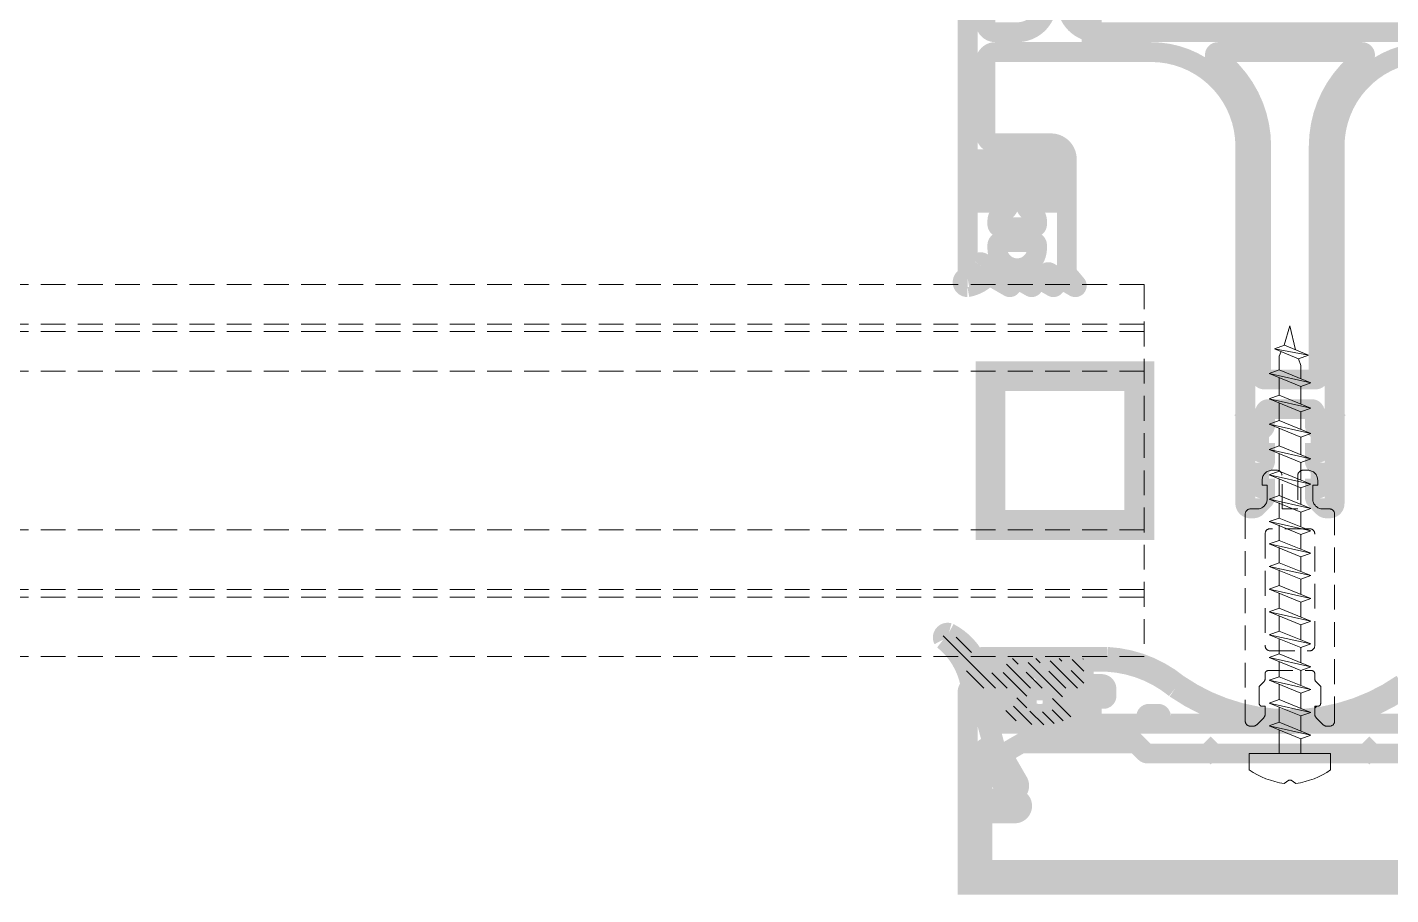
# Model space of a CAD drawing. Extents: x -1457 to 23780, y -2071 to 4205.
# Drawn here: x 8321.44 to 8335.18, y 319.9 to 328.64 of the extents above; entities that cross this region are included whole.
import ezdxf

# ---------------------------------------------------------------- set-up
doc = ezdxf.new("R2010")
doc.units = 0
doc.header["$MEASUREMENT"] = 0
doc.linetypes.add('HIDDEN', pattern=[0.375, 0.25, -0.125])
doc.layers.get('0').update_dxf_attribs({"color": 9, "lineweight": 9})
doc.layers.add('M-TEFRIS2-015', color=129, linetype='Continuous', lineweight=9)

# ---------------------------------------------------------------- blocks, each defined once
blk = doc.blocks.new('vid u')
at = {"lineweight": 5, "ltscale": 0.5}
for p, q in [((-18169.01363722594, 6488.984243593892), (-18169.5917803477, 6487.02222037829)), ((-18169.01363722594, 6488.984243593892), (-18168.46316009275, 6486.560026247039)), ((-18170.57398603112, 6486.664726745584), (-18169.57391683199, 6487.028722166215)), ((-18169.57391683199, 6487.028722166215), (-18167.15747432501, 6486.009077898542)), ((-18167.15747432501, 6486.009077898542), (-18170.57398603112, 6486.664726745584)), ((-18168.15754352408, 6485.645082477796), (-18170.57398603112, 6486.664726745584)), ((-18170.11356802681, 6484.528285822519), (-18170.11356802681, 6485.842717049892)), ((-18169.8888391411, 6486.375621543634), (-18170.09530629137, 6485.926210781574)), ((-18167.15747432501, 6486.009077898542), (-18168.15754352408, 6485.645082477796)), ((-18168.15754352408, 6485.645082477796), (-18167.92561430749, 6484.97575004605)), ((-18171.11363722594, 6484.164290401834), (-18170.11356802681, 6484.528285822519)), ((-18167.91459080947, 6482.867109540315), (-18171.11363722594, 6484.164290401834)), ((-18166.91452161039, 6483.231104960946), (-18171.11363722594, 6484.164290401834)), ((-18170.11356802681, 6484.528285822519), (-18166.91452161039, 6483.231104960946)), ((-18170.11356802681, 6484.528285822519), (-18166.91452161039, 6483.231104960946)), ((-18167.91459080944, 6483.636622873591), (-18167.91459080944, 6484.910268127103)), ((-18170.11356802681, 6481.974192856045), (-18170.11356802681, 6483.758772489174)), ((-18166.91452161039, 6483.231104960946), (-18167.91459080947, 6482.867109540315)), ((-18167.91459080947, 6481.08252990713), (-18167.91459080947, 6482.867109540315)), ((-18171.11363722594, 6481.610197435357), (-18170.11356802681, 6481.974192856045)), ((-18167.91459080947, 6480.313016573841), (-18171.11363722594, 6481.610197435357)), ((-18166.91452161039, 6480.677011994471), (-18171.11363722594, 6481.610197435357)), ((-18170.11356802681, 6481.974192856045), (-18166.91452161039, 6480.677011994471)), ((-18170.11356802681, 6481.974192856045), (-18166.91452161039, 6480.677011994471)), ((-18170.11356802681, 6479.42009988957), (-18170.11356802682, 6481.204679522702)), ((-18166.91452161039, 6480.677011994471), (-18167.91459080947, 6480.313016573841)), ((-18167.91459080944, 6478.528436940641), (-18167.91459080944, 6480.313016573827)), ((-18171.11363722594, 6479.056104468879), (-18170.11356802681, 6479.42009988957)), ((-18167.91459080947, 6477.758923607368), (-18171.11363722594, 6479.056104468879)), ((-18166.91452161039, 6478.122919027996), (-18171.11363722594, 6479.056104468879)), ((-18170.11356802681, 6479.42009988957), (-18166.91452161039, 6478.122919027996)), ((-18170.11356802681, 6479.42009988957), (-18166.91452161039, 6478.122919027996)), ((-18170.11356802681, 6476.866006923095), (-18170.11356802681, 6478.650586556224)), ((-18166.91452161039, 6478.122919027996), (-18167.91459080947, 6477.758923607368)), ((-18167.91459080947, 6475.974343974181), (-18167.91459080947, 6477.758923607368)), ((-18171.11363722594, 6476.502011502408), (-18170.11356802681, 6476.866006923095)), ((-18167.91459080947, 6475.204830640892), (-18171.11363722594, 6476.502011502408)), ((-18166.91452161039, 6475.568826061523), (-18171.11363722594, 6476.502011502408)), ((-18170.11356802681, 6476.866006923095), (-18166.91452161039, 6475.568826061523)), ((-18170.11356802681, 6476.866006923095), (-18166.91452161039, 6475.568826061523)), ((-18170.11356802681, 6474.311913956623), (-18170.11356802681, 6476.09649358975)), ((-18166.91452161039, 6475.568826061523), (-18167.91459080947, 6475.204830640892)), ((-18167.91459080947, 6473.420251007708), (-18167.91459080947, 6475.204830640892)), ((-18171.11363722594, 6473.947918535934), (-18170.11356802681, 6474.311913956623)), ((-18167.91459080947, 6472.650737674418), (-18171.11363722594, 6473.947918535934)), ((-18166.91452161039, 6473.014733095048), (-18171.11363722594, 6473.947918535934)), ((-18170.11356802681, 6474.311913956623), (-18166.91452161039, 6473.014733095048)), ((-18170.11356802681, 6474.311913956623), (-18166.91452161039, 6473.014733095048)), ((-18170.11356802681, 6471.857820990148), (-18170.11356802681, 6473.542400623276)), ((-18166.91452161039, 6473.014733095048), (-18167.91459080947, 6472.650737674418)), ((-18171.11363722594, 6471.49382556946), (-18170.11356802681, 6471.857820990148)), ((-18170.11356802681, 6471.857820990148), (-18166.91452161039, 6470.560640128574)), ((-18170.11356802681, 6471.857820990148), (-18166.91452161039, 6470.560640128574)), ((-18167.91459080947, 6470.966158041233), (-18167.91459080947, 6472.650737674418)), ((-18167.91459080947, 6470.196644707944), (-18171.11363722594, 6471.49382556946)), ((-18166.91452161039, 6470.560640128574), (-18171.11363722594, 6471.49382556946)), ((-18170.11356802681, 6469.603728023674), (-18170.11356802681, 6471.139168768307)), ((-18166.91452161039, 6470.560640128574), (-18167.91459080947, 6470.196644707944)), ((-18171.11363722594, 6469.239732602929), (-18170.11356802681, 6469.603728023674)), ((-18167.91459080947, 6467.942551741412), (-18171.11363722594, 6469.239732602929)), ((-18166.91452161039, 6468.306547162099), (-18171.11363722594, 6469.239732602929)), ((-18170.11356802681, 6469.603728023674), (-18166.91452161039, 6468.306547162099)), ((-18170.11356802681, 6469.603728023674), (-18166.91452161039, 6468.306547162099)), ((-18170.11356802681, 6467.349635057141), (-18170.11356802681, 6468.885075801834)), ((-18167.91459080947, 6468.712065074758), (-18167.91459080947, 6470.196644707944)), ((-18166.91452161039, 6468.306547162099), (-18167.91459080947, 6467.942551741412)), ((-18167.91459080947, 6466.457972108266), (-18167.91459080947, 6467.942551741412)), ((-18171.11363722594, 6466.985639636511), (-18170.11356802681, 6467.349635057141)), ((-18167.91459080947, 6465.688458774937), (-18171.11363722594, 6466.985639636511)), ((-18166.91452161039, 6466.052454195627), (-18171.11363722594, 6466.985639636511)), ((-18170.11356802681, 6467.349635057141), (-18166.91452161039, 6466.052454195627)), ((-18170.11356802681, 6467.349635057141), (-18166.91452161039, 6466.052454195627)), ((-18170.11356802681, 6465.095542090669), (-18170.11356802681, 6466.630982835301)), ((-18171.11363722594, 6464.731546669979), (-18170.11356802681, 6465.095542090669)), ((-18167.91459080947, 6463.434365808464), (-18171.11363722594, 6464.731546669979)), ((-18166.91452161039, 6463.798361229095), (-18171.11363722594, 6464.731546669979)), ((-18170.11356802681, 6465.095542090669), (-18166.91452161039, 6463.798361229095)), ((-18170.11356802681, 6465.095542090669), (-18166.91452161039, 6463.798361229095)), ((-18166.91452161039, 6466.052454195627), (-18167.91459080947, 6465.688458774937)), ((-18167.91459080947, 6464.203879141753), (-18167.91459080947, 6465.688458774937)), ((-18170.11356802681, 6462.798682583416), (-18170.11356802681, 6464.376889868886)), ((-18166.91452161039, 6463.798361229095), (-18167.91459080947, 6463.434365808464)), ((-18167.91459080947, 6461.907019634502), (-18167.91459080947, 6463.434365808464)), ((-18171.11363722594, 6462.434687162669), (-18170.11356802681, 6462.798682583416)), ((-18167.91459080947, 6461.137506301154), (-18171.11363722594, 6462.434687162669)), ((-18166.91452161039, 6461.501501721842), (-18171.11363722594, 6462.434687162669)), ((-18170.11356802681, 6462.798682583416), (-18166.91452161039, 6461.501501721842)), ((-18170.11356802681, 6462.798682583416), (-18166.91452161039, 6461.501501721842)), ((-18170.11356802681, 6460.501823076107), (-18170.11356802681, 6462.029169250012)), ((-18166.91452161039, 6461.501501721842), (-18167.91459080947, 6461.137506301154)), ((-18167.91459080947, 6459.610160127233), (-18167.91459080947, 6461.137506301154)), ((-18171.11363722594, 6460.137827655419), (-18170.11356802681, 6460.501823076107)), ((-18167.91459080947, 6458.840646793904), (-18171.11363722594, 6460.137827655419)), ((-18166.91452161039, 6459.204642214591), (-18171.11363722594, 6460.137827655419)), ((-18170.11356802681, 6460.501823076107), (-18166.91452161039, 6459.204642214591)), ((-18170.11356802681, 6460.501823076107), (-18166.91452161039, 6459.204642214591)), ((-18170.11356802681, 6458.204963568797), (-18170.11356802681, 6459.732309742762)), ((-18171.11363722594, 6457.840968148168), (-18170.11356802681, 6458.204963568797)), ((-18167.91459080947, 6456.543787286594), (-18171.11363722594, 6457.840968148168)), ((-18166.91452161039, 6456.907782707282), (-18171.11363722594, 6457.840968148168)), ((-18170.11356802681, 6458.204963568797), (-18166.91452161039, 6456.907782707282)), ((-18166.91452161039, 6459.204642214591), (-18167.91459080947, 6458.840646793904)), ((-18167.91459080947, 6457.313300619922), (-18167.91459080947, 6458.840646793904)), ((-18170.11356802681, 6455.909190680333), (-18170.11356802681, 6457.435450235492)), ((-18166.91452161039, 6456.907782707282), (-18167.91459080947, 6456.543787286594)), ((-18167.91459080947, 6455.017527731418), (-18167.91459080947, 6456.543787286594)), ((-18171.11363722594, 6455.545195259588), (-18170.11356802681, 6455.909190680333)), ((-18167.91459080947, 6454.248014398071), (-18171.11363722594, 6455.545195259588)), ((-18166.91452161039, 6454.612009818759), (-18171.11363722594, 6455.545195259588)), ((-18170.11356802681, 6455.909190680333), (-18166.91452161039, 6454.612009818759)), ((-18170.11356802681, 6453.609052282073), (-18170.11356802681, 6455.139677346929)), ((-18166.91452161039, 6454.612009818759), (-18167.91459080947, 6454.248014398071)), ((-18167.91459080947, 6452.717389333199), (-18167.91459080947, 6454.248014398071)), ((-18171.11363722594, 6453.245056861444), (-18170.11356802681, 6453.609052282073)), ((-18166.91452161039, 6452.311871420558), (-18171.11363722594, 6453.245056861444)), ((-18167.91459080947, 6451.947875999869), (-18171.11363722594, 6453.245056861444)), ((-18170.11356802681, 6453.609052282073), (-18166.91452161039, 6452.311871420558)), ((-18170.11356802681, 6453.609052282073), (-18166.91452161039, 6452.311871420558)), ((-18170.11356802681, 6451.30891388393), (-18170.11356802681, 6452.83953894877)), ((-18170.11356802681, 6451.30891388393), (-18171.11363722594, 6450.944918463185)), ((-18166.91452161039, 6450.011733022356), (-18170.11356802681, 6451.30891388393)), ((-18166.91452161039, 6452.311871420558), (-18167.91459080947, 6451.947875999869)), ((-18167.91459080947, 6450.417250935014), (-18167.91459080947, 6451.947875999869)), ((-18167.91459080947, 6449.647737601667), (-18171.11363722594, 6450.944918463185)), ((-18171.11363722594, 6450.944918463185), (-18166.91452161039, 6450.011733022356)), ((-18170.11356802681, 6449.00877548567), (-18170.11356802681, 6450.539400550526)), ((-18166.91452161034, 6450.011733022356), (-18167.91459080947, 6449.647737601667)), ((-18167.91459080947, 6448.117112536812), (-18167.91459080947, 6449.647737601667)), ((-18171.11363722594, 6448.644780065039), (-18170.11356802681, 6449.00877548567)), ((-18167.91459080947, 6447.347599203466), (-18171.11363722594, 6448.644780065039)), ((-18166.91452161034, 6447.711594624154), (-18171.11363722594, 6448.644780065039)), ((-18170.11356802681, 6449.00877548567), (-18166.91452161034, 6447.711594624154)), ((-18170.11356802681, 6445.876057660944), (-18170.11356802681, 6448.239262152364)), ((-18166.91452161034, 6447.711594624154), (-18167.91459080947, 6447.347599203466)), ((-18167.91459080947, 6445.876057660944), (-18167.91459080947, 6447.347599203466)), ((-18164.91363722594, 6445.876057660944), (-18173.11363722594, 6445.876057660944)), ((-18173.11363722594, 6444.224202812358), (-18173.11363722594, 6445.876057660944)), ((-18164.91363722594, 6444.224202812358), (-18164.91363722594, 6445.876057660944))]:
    blk.add_line(p, q, dxfattribs=at)
blk.add_lwpolyline([(-18169.59308919878, 6442.846208771737), (-18169.13863722594, 6443.182609392285), (-18168.88863722594, 6443.182609392285), (-18168.4341852531, 6442.846208771737)], dxfattribs=at)
for centre, radius, start, end in [((-18169.91356802686, 6485.842717049892), 0.2, 155.325123865748, 180), ((-18168.11459080945, 6484.910268127103), 0.2, 0, 19.11162363727559), ((-18168.562277543, 6450.665970408748), 7.887410521162607, 234.7573058596334, 262.4904896379558), ((-18169.46499690888, 6450.665970408748), 7.887410521162613, 277.5095103620442, 305.2426941403664)]:
    blk.add_arc(centre, radius, start, end, dxfattribs=at)

msp = doc.modelspace()

# ---------------------------------------------------------------- hatches: boundary and pattern name
at = {"layer": 'M-TEFRIS2-015', "linetype": 'HIDDEN', "lineweight": 0}
h = msp.add_hatch(dxfattribs=at)
h.set_pattern_fill('LINE', color=256, scale=0.6666666666715167, angle=585.0000000000001, style=0)
h.set_pattern_definition([(134.9999999999999, (8388.249237502036, 201.4081255968049), (0.0589255650993077, 0.0589255650993076), [])])
edge = h.paths.add_edge_path()
edge.add_arc((8330.442553922452, 321.9836840170901), 0.6254947507205308, 382.66119677713436, 422.7999977533498, ccw=False)
edge.add_arc((8331.163628284668, 322.2981064521773), 0.1615246373840444, 207.0399911032214, 269.8973059514558)
edge.add_line((8331.16333877626, 322.1365820742431), (8331.24398536057, 322.1365820742431))
edge.add_line((8331.243985360568, 322.1365820742431), (8331.257735856387, 322.1365820742431))
edge.add_line((8331.257735856389, 322.1365820742431), (8331.264981802802, 322.1371098492418))
edge.add_line((8331.264981802797, 322.1371098492418), (8331.272426598978, 322.1387879084432))
edge.add_line((8331.272426598984, 322.1387879084432), (8331.279799157348, 322.1417131596427))
edge.add_line((8331.279799157344, 322.1417131596427), (8331.286791203425, 322.1458906184416))
edge.add_line((8331.286791203425, 322.1458906184416), (8331.293090688725, 322.1512284970413))
edge.add_line((8331.293090688727, 322.1512284970413), (8331.298427076385, 322.1575264912426))
edge.add_line((8331.298427076379, 322.1575264912426), (8331.302604568797, 322.1645185710404))
edge.add_line((8331.302604568795, 322.1645185710404), (8331.305529165496, 322.1718904750414))
edge.add_line((8331.305529165498, 322.1718904750378), (8331.307735856377, 322.1865820742387))
edge.add_line((8331.307735856375, 322.1865820742423), (8331.307735856375, 322.2623429011182))
edge.add_line((8331.307735856375, 322.2623429011182), (8331.307947012414, 322.2652414445183))
edge.add_line((8331.30794701242, 322.2652414445183), (8331.308618431101, 322.2682203535187))
edge.add_line((8331.308618431094, 322.2682203535187), (8331.309788379853, 322.2711687185183))
edge.add_line((8331.309788379862, 322.2711687185183), (8331.311459354241, 322.2739656945196))
edge.add_line((8331.31145935424, 322.2739656945196), (8331.313594127305, 322.2764838863186))
edge.add_line((8331.313594127305, 322.2764838863186), (8331.316113622086, 322.2786203175165))
edge.add_line((8331.316113622088, 322.2786203175165), (8331.318910387905, 322.2802914225176))
edge.add_line((8331.318910387901, 322.2802914225176), (8331.321859236497, 322.2814621691177))
edge.add_line((8331.321859236501, 322.2814621691141), (8331.327735551204, 322.2823441219152))
edge.add_line((8331.3277355512, 322.2823441219189), (8331.407735856383, 322.2823441219189))
edge.add_line((8331.407735856386, 322.2823441219189), (8331.410634273661, 322.2821333361171))
edge.add_line((8331.41063427366, 322.2821333361171), (8331.413612476983, 322.2814605313179))
edge.add_line((8331.413612476978, 322.2814605313179), (8331.416561675736, 322.2802906605175))
edge.add_line((8331.416561675744, 322.2802906605139), (8331.419358289704, 322.2786207467143))
edge.add_line((8331.419358289704, 322.2786207467179), (8331.421878375068, 322.2764857935181))
edge.add_line((8331.421878375062, 322.2764857935144), (8331.42401257658, 322.2739664597138))
edge.add_line((8331.424012576575, 322.2739664597175), (8331.425683715996, 322.2711686203183))
edge.add_line((8331.425683716006, 322.2711686203183), (8331.426853317229, 322.2682196911192))
edge.add_line((8331.426853317229, 322.2682196911192), (8331.42773555121, 322.2623444271194))
edge.add_line((8331.427735551199, 322.2623444271194), (8331.427735551199, 322.1865820742423))
edge.add_line((8331.427735551199, 322.1865820742423), (8331.428263641978, 322.179336047644))
edge.add_line((8331.428263641983, 322.179336047644), (8331.429943079385, 322.1718904750414))
edge.add_line((8331.429943079382, 322.1718904750378), (8331.432867432419, 322.1645185710368))
edge.add_line((8331.432867432417, 322.1645185710404), (8331.437045023518, 322.1575264912426))
edge.add_line((8331.437045023516, 322.1575264912426), (8331.442380596354, 322.1512284970413))
edge.add_line((8331.442380596356, 322.1512284970413), (8331.448680896454, 322.1458906184416))
edge.add_line((8331.44868089646, 322.1458906184416), (8331.455672843886, 322.1417131596427))
edge.add_line((8331.45567284389, 322.1417131596427), (8331.463045645904, 322.1387879084432))
edge.add_line((8331.463045645896, 322.1387879084432), (8331.477735551196, 322.1365820742431))
edge.add_line((8331.477735551198, 322.1365820742431), (8331.484981803798, 322.1371098492418))
edge.add_line((8331.4849818038, 322.1371098492418), (8331.492426867584, 322.1387879084432))
edge.add_line((8331.49242686758, 322.1387879084432), (8331.499799623858, 322.1417131596427))
edge.add_line((8331.49979962386, 322.1417131596427), (8331.506791798223, 322.1458906184416))
edge.add_line((8331.506791798218, 322.1458906184416), (8331.513091317198, 322.1512284970413))
edge.add_line((8331.513091317198, 322.1512284970413), (8331.518427671175, 322.1575264912426))
edge.add_line((8331.518427671184, 322.1575264912426), (8331.522605035327, 322.1645185710404))
edge.add_line((8331.522605035321, 322.1645185710404), (8331.525529434102, 322.1718904750414))
edge.add_line((8331.525529434108, 322.1718904750378), (8331.527735551204, 322.1865820742387))
edge.add_line((8331.527735551197, 322.1865820742423), (8331.527735551197, 322.2623429011182))
edge.add_line((8331.527735551197, 322.2623429011182), (8331.527946957376, 322.2652410933188))
edge.add_line((8331.527946957382, 322.2652410933188), (8331.528618993501, 322.2682178627183))
edge.add_line((8331.5286189935, 322.2682178627183), (8331.529788708605, 322.2711677285188))
edge.add_line((8331.5297887086, 322.2711677285151), (8331.531459792053, 322.2739644447138))
edge.add_line((8331.531459792057, 322.2739644447174), (8331.533593752558, 322.2764862641197))
edge.add_line((8331.533593752556, 322.2764862641197), (8331.536114070219, 322.2786187229176))
edge.add_line((8331.53611407022, 322.2786187229176), (8331.538910734, 322.2802897539186))
edge.add_line((8331.538910733996, 322.2802897539186), (8331.541859818057, 322.2814586873174))
edge.add_line((8331.541859818059, 322.2814586873174), (8331.547735246018, 322.2823425959177))
edge.add_line((8331.54773524602, 322.2823425959177), (8331.627735551203, 322.2823425959177))
edge.add_line((8331.627735551207, 322.2823425959177), (8331.630634192305, 322.2821313149179))
edge.add_line((8331.630634192301, 322.2821313149179), (8331.633612492584, 322.2814586873174))
edge.add_line((8331.63361249258, 322.2814586873174), (8331.636561626081, 322.2802897539186))
edge.add_line((8331.636561626085, 322.2802897539186), (8331.639358651079, 322.2786187229176))
edge.add_line((8331.639358651084, 322.2786187229176), (8331.641878342563, 322.2764862641197))
edge.add_line((8331.641878342563, 322.2764862641197), (8331.644013284344, 322.2739644447174))
edge.add_line((8331.644013284338, 322.2739644447174), (8331.64568434744, 322.2711677285188))
edge.add_line((8331.645684347446, 322.2711677285151), (8331.646854327368, 322.2682178627147))
edge.add_line((8331.646854327368, 322.2682178627183), (8331.647736771907, 322.2623429011182))
edge.add_line((8331.647736771898, 322.2623429011182), (8331.647736771898, 322.1865820742423))
edge.add_line((8331.647736771898, 322.1865820742423), (8331.648264673895, 322.179336047644))
edge.add_line((8331.648264673904, 322.179336047644), (8331.64994395411, 322.1718904750414))
edge.add_line((8331.649943954106, 322.1718904750378), (8331.652868177325, 322.1645185710368))
edge.add_line((8331.652868177327, 322.1645185710404), (8331.657045689324, 322.1575264912426))
edge.add_line((8331.657045689322, 322.1575264912426), (8331.662381224842, 322.1512284970413))
edge.add_line((8331.66238122484, 322.1512284970413), (8331.668681562278, 322.1458906184416))
edge.add_line((8331.668681562278, 322.1458906184416), (8331.67567358878, 322.1417131596427))
edge.add_line((8331.675673588777, 322.1417131596427), (8331.683046520617, 322.1387879084432))
edge.add_line((8331.683046520622, 322.1387879084432), (8331.697736771908, 322.1365820742431))
edge.add_line((8331.69773677191, 322.1365820742431), (8331.704982835729, 322.1371098492418))
edge.add_line((8331.704982835721, 322.1371098492418), (8331.7124277423, 322.1387879084432))
edge.add_line((8331.712427742306, 322.1387879084432), (8331.719800368766, 322.1417131596427))
edge.add_line((8331.719800368759, 322.1417131596427), (8331.726792464018, 322.1458906184416))
edge.add_line((8331.726792464025, 322.1458906184416), (8331.733091945687, 322.1512284970413))
edge.add_line((8331.733091945682, 322.1512284970413), (8331.738428336977, 322.1575264912426))
edge.add_line((8331.73842833698, 322.1575264912426), (8331.742605780226, 322.1645185710404))
edge.add_line((8331.74260578022, 322.1645185710404), (8331.745530308819, 322.1718904750414))
edge.add_line((8331.74553030882, 322.1718904750378), (8331.747736771897, 322.1865820742387))
edge.add_line((8331.747736771897, 322.1865820742423), (8331.747736771897, 322.2623444271194))
edge.add_line((8331.747736771897, 322.2623444271194), (8331.747948087337, 322.2652421089188))
edge.add_line((8331.747948087335, 322.2652421089188), (8331.7486193864, 322.2682211385181))
edge.add_line((8331.748619386406, 322.2682211385145), (8331.749788931327, 322.2711707405142))
edge.add_line((8331.749788931329, 322.2711707405142), (8331.751459833065, 322.2739672819152))
edge.add_line((8331.751459833064, 322.2739672819152), (8331.753594256461, 322.2764861583128))
edge.add_line((8331.753594256463, 322.2764861583164), (8331.756113732567, 322.2786215365195))
edge.add_line((8331.756113732563, 322.2786215365195), (8331.758910221079, 322.2802927263183))
edge.add_line((8331.758910221086, 322.2802927263147), (8331.761859158092, 322.2814619203164))
edge.add_line((8331.761859158092, 322.2814619203164), (8331.76773494085, 322.2823441219152))
edge.add_line((8331.767734940842, 322.2823441219189), (8331.847735246025, 322.2823456477199))
edge.add_line((8331.847735246029, 322.2823456477199), (8331.850633434882, 322.2821357937173))
edge.add_line((8331.850633434884, 322.2821357937137), (8331.85361185199, 322.2814622839142))
edge.add_line((8331.853611851986, 322.2814622839178), (8331.856561075745, 322.2802926657168))
edge.add_line((8331.856561075747, 322.2802926657168), (8331.859357502708, 322.2786240495188))
edge.add_line((8331.859357502708, 322.2786240495188), (8331.861877882486, 322.2764885777178))
edge.add_line((8331.861877882482, 322.2764885777142), (8331.864012158563, 322.273969748916))
edge.add_line((8331.86401215856, 322.273969748916), (8331.865683835542, 322.2711706019145))
edge.add_line((8331.86568383555, 322.2711706019181), (8331.866853727686, 322.2682214185188))
edge.add_line((8331.86685372768, 322.2682214185188), (8331.867736466722, 322.2623459529168))
edge.add_line((8331.867736466731, 322.2623459529168), (8331.867736466731, 322.1865820742423))
edge.add_line((8331.867736466731, 322.1865820742423), (8331.86826438499, 322.179336047644))
edge.add_line((8331.868264384988, 322.179336047644), (8331.869943683929, 322.1718904750414))
edge.add_line((8331.869943683922, 322.1718904750378), (8331.872867913064, 322.1645185710368))
edge.add_line((8331.872867913069, 322.1645185710404), (8331.877045431884, 322.1575264912426))
edge.add_line((8331.877045431886, 322.1575264912426), (8331.882380959489, 322.1512284970413))
edge.add_line((8331.882380959485, 322.1512284970413), (8331.888681304825, 322.1458906184416))
edge.add_line((8331.888681304828, 322.1458906184416), (8331.895673324527, 322.1417131596427))
edge.add_line((8331.895673324518, 322.1417131596427), (8331.903046250442, 322.1387879084432))
edge.add_line((8331.903046250449, 322.1387879084432), (8331.91773646673, 322.1365820742431))
edge.add_line((8331.91773646673, 322.1365820742431), (8331.924982546789, 322.1371098492418))
edge.add_line((8331.924982546783, 322.1371098492418), (8331.93242747212, 322.1387879084432))
edge.add_line((8331.93242747212, 322.1387879084432), (8331.939800104503, 322.1417131596427))
edge.add_line((8331.93980010451, 322.1417131596427), (8331.946792206587, 322.1458906184416))
edge.add_line((8331.946792206576, 322.1458906184416), (8331.953091680321, 322.1512284970413))
edge.add_line((8331.953091680329, 322.1512284970413), (8331.958428079548, 322.1575264912426))
edge.add_line((8331.958428079543, 322.1575264912426), (8331.962605515964, 322.1645185710404))
edge.add_line((8331.962605515972, 322.1645185710404), (8331.965530038648, 322.1718904750414))
edge.add_line((8331.965530038648, 322.1718904750378), (8331.967736466726, 322.1865820742387))
edge.add_line((8331.967736466719, 322.1865820742423), (8331.967736466719, 322.262364263519))
edge.add_line((8331.967736466719, 322.262364263519), (8331.967947257941, 322.2652613007194))
edge.add_line((8331.96794725795, 322.2652613007194), (8331.968618304532, 322.2682360803192))
edge.add_line((8331.968618304527, 322.2682360803192), (8331.969786557442, 322.2711832427194))
edge.add_line((8331.969786557438, 322.2711832427194), (8331.97145506956, 322.2739796197166))
edge.add_line((8331.97145506956, 322.2739796197129), (8331.973586770484, 322.2764980645152))
edge.add_line((8331.973586770484, 322.2764980645152), (8331.976103394682, 322.2786329151131))
edge.add_line((8331.976103394689, 322.2786329151131), (8331.978897189747, 322.2803036167134))
edge.add_line((8331.978897189745, 322.280303616717), (8331.981843220487, 322.2814751373189))
edge.add_line((8331.981843220488, 322.2814751373153), (8331.987714799248, 322.2823639583148))
edge.add_line((8331.987714799248, 322.2823639583148), (8332.067715104431, 322.2824494075139))
edge.add_line((8332.067715104424, 322.2824494075176), (8332.070615070139, 322.282242314519))
edge.add_line((8332.070615070137, 322.2822423145153), (8332.073595615802, 322.2815722897139))
edge.add_line((8332.073595615813, 322.2815722897139), (8332.07654776589, 322.2804039917137))
edge.add_line((8332.076547765882, 322.2804039917173), (8332.079347697927, 322.278734250518))
edge.add_line((8332.079347697934, 322.278734250518), (8332.08187052725, 322.2766009073166))
edge.add_line((8332.081870527249, 322.276600907313), (8332.084007930347, 322.2740789905147))
edge.add_line((8332.084007930347, 322.2740789905147), (8332.085681186649, 322.2712803161157))
edge.add_line((8332.085681186649, 322.2712803161157), (8332.08685235063, 322.2683296997129))
edge.add_line((8332.08685235063, 322.2683296997166), (8332.087736161566, 322.2624497127181))
edge.add_line((8332.087736161564, 322.2624497127144), (8332.087736161564, 322.0107144357644))
edge.add_arc((8332.05773616156, 322.010714435768), 0.0299999999983993, 269.99999999999994, 360, ccw=False)
edge.add_line((8332.05773616156, 321.9807144357692), (8331.873563221894, 321.9807144357692))
edge.add_line((8331.873563221901, 321.9807144357692), (8331.873563221901, 321.8107144357709))
edge.add_line((8331.873563221901, 321.8107144357709), (8331.948549625002, 321.7911839868975))
edge.add_arc((8331.935947393464, 321.7427982063346), 0.0500000000016979, 327.9605935086705, 435.4014640604238, ccw=False)
edge.add_arc((8331.893563221885, 321.7693233265054), 0.1000000000096152, 296.3877999626419, 327.960593512649, ccw=False)
edge.add_arc((8331.643563221889, 322.2732144357724), 0.6625000000053745, 243.61220003876122, 296.3877999612387, ccw=False)
edge.add_arc((8331.393563221904, 321.7693233264945), 0.1000000000019964, 212.0394064820503, 243.6122000308444, ccw=False)
edge.add_arc((8331.351179050325, 321.7427982063309), 0.0500000000069265, 104.59853593852549, 212.0394064833725, ccw=False)
edge.add_line((8331.33857681879, 321.7911839868975), (8331.413563221884, 321.8107144357709))
edge.add_line((8331.413563221888, 321.8107144357709), (8331.413563221888, 321.9807144357692))
edge.add_line((8331.413563221888, 321.9807144357692), (8330.993563221888, 321.9807144357692))
edge.add_arc((8330.993563221899, 322.0307144357648), 0.0499999999949068, 193.1597880743703, 269.9999999916623, ccw=False)
edge.add_arc((8330.195533473687, 321.875303753015), 0.7630586476258935, 370.8798435970469, 411.3381814125703)
edge.add_arc((8330.71553736891, 322.4931723730042), 0.0485886091209949, 74.56828593339918, 206.9707303244379, ccw=False)
edge = h.paths.add_edge_path(flags=16)
edge.add_arc((8331.543563221901, 321.782605199267), 0.0299999999977899, 179.999999993052, 259.1759609296883, ccw=False)
edge.add_line((8331.513563221897, 321.7826051992706), (8331.513563221897, 321.9507144357667))
edge.add_arc((8331.543563221901, 321.9507144357704), 0.0299999999983993, 90, 180.000000006948, ccw=False)
edge.add_line((8331.543563221901, 321.9807144357692), (8331.743563221895, 321.9807144357692))
edge.add_arc((8331.743563221899, 321.9507144357704), 0.0299999999983993, 359.9999999930519, 450, ccw=False)
edge.add_line((8331.773563221892, 321.9507144357667), (8331.773563221892, 321.7826051992706))
edge.add_arc((8331.743563221888, 321.782605199267), 0.0300000000056753, 280.82403907031164, 360.000000006948, ccw=False)
edge.add_arc((8331.6435632219, 322.3056312502267), 0.5624999999791568, 259.1759609414076, 280.82403905859235, ccw=False)

# ---------------------------------------------------------------- linework, layer by layer
for p, q in [((8332.697826317048, 326.0531377379084), (8163.532195046802, 326.0531377379084)), ((8332.697826317048, 326.0531377379084), (8332.697826317048, 322.3011377379662)), ((8332.697826317048, 325.6531377379106), (8163.532195046802, 325.6531377379106)), ((8332.697826317048, 325.5771377379133), (8163.532195046802, 325.5771377379133)), ((8332.697826317048, 325.1771377379191), (8163.532195046802, 325.1771377379191)), ((8334.036427618454, 324.1793088861195), (8333.98642761845, 324.1793088861195)), ((8334.086427618457, 323.7893088861056), (8334.086427618457, 324.1293088861166)), ((8334.24642761846, 324.1293088861166), (8334.24642761846, 323.7893088861056)), ((8334.346427618466, 324.1793088861195), (8334.296427618463, 324.1793088861195)), ((8333.886427618452, 324.0793088861174), (8333.886427618452, 324.0293088861144)), ((8333.886427618452, 324.0293088861144), (8333.936427618455, 324.0293088861144)), ((8333.936427618455, 324.0293088861144), (8333.936427618455, 323.8893088861114)), ((8334.396427618462, 323.8893088861114), (8334.396427618462, 324.0293088861144)), ((8334.396427618462, 324.0293088861144), (8334.446427618464, 324.0293088861144)), ((8334.446427618464, 324.0293088861144), (8334.446427618464, 324.0793088861174)), ((8333.716427618447, 323.7393088861027), (8333.716427618447, 321.6493088860807)), ((8333.83642761845, 323.7893088861056), (8333.76642761845, 323.7893088861056)), ((8334.24642761846, 323.7893088861056), (8334.086427618457, 323.7893088861056)), ((8334.566427618467, 323.7893088861056), (8334.496427618467, 323.7893088861056)), ((8334.61642761847, 321.6493088860807), (8334.61642761847, 323.7393088861027)), ((8334.366427618463, 323.5893088861012), (8333.966427618454, 323.5893088861012)), ((8332.697826317048, 323.5771377379424), (8163.532195046802, 323.5771377379424)), ((8333.916427618451, 323.5393088860983), (8333.916427618451, 322.4093088860973)), ((8334.416427618466, 322.4093088860973), (8334.416427618466, 323.5393088860983)), ((8332.697826317048, 322.9771377379548), (8163.532195046802, 322.9771377379548)), ((8332.697826317048, 322.9011377379575), (8163.532195046802, 322.9011377379575)), ((8333.966427618454, 322.3593088861016), (8334.366427618463, 322.3593088861016)), ((8332.697826317048, 322.3011377379662), (8163.532195046802, 322.3011377379662)), ((8333.916427618451, 322.0800195642114), (8333.916427618451, 322.1293088860912)), ((8333.946427618457, 322.1593088860936), (8334.38642761846, 322.1593088860936)), ((8334.416427618466, 322.1293088860912), (8334.416427618466, 322.0800195642114)), ((8333.856427618453, 321.9993088860901), (8333.901782957508, 322.0446642251518)), ((8333.856427618453, 321.8293088860846), (8333.856427618453, 321.9993088860901)), ((8334.431072279409, 322.0446642251518), (8334.476427618463, 321.9993088860901)), ((8334.476427618463, 321.9993088860901), (8334.476427618463, 321.8293088860846)), ((8333.916427618451, 321.7993088860858), (8333.886427618452, 321.7993088860858)), ((8333.916427618451, 321.7200195642035), (8333.916427618451, 321.7993088860858)), ((8334.446427618464, 321.7993088860858), (8334.416427618466, 321.7993088860858)), ((8334.416427618466, 321.7993088860858), (8334.416427618466, 321.7200195642035)), ((8334.416427618458, 321.7794178540025), (8334.436318650542, 321.7993088860858)), ((8333.831072279396, 321.6139535470247), (8333.901782957508, 321.6846642251439)), ((8334.431072279409, 321.6846642251439), (8334.50178295752, 321.6139535470247)), ((8333.76642761845, 321.5993088860814), (8333.795716940336, 321.5993088860814)), ((8334.537138296588, 321.5993088860814), (8334.566427618467, 321.5993088860814))]:
    msp.add_line(p, q, dxfattribs=at)
at = {"layer": 'M-TEFRIS2-015', "linetype": 'HIDDEN', "lineweight": 0, "const_width": 0.2}
for points in [[(8332.166666665042, 343.594801849973), (8336.166666664983, 343.594801849973), (8336.166666664983, 328.5948018499512), (8332.166666665042, 328.5948018499512)], [(8332.697826317048, 323.5771377379424), (8332.697826317048, 325.1771377379555), (8331.097826317035, 325.1771377379555), (8331.097826317035, 323.5771377379424)], [(8332.59782631705, 323.6771377379446), (8332.59782631705, 325.0771377379569), (8331.197826317033, 325.0771377379569), (8331.197826317033, 323.6771377379446)]]:
    msp.add_lwpolyline(points, close=True, dxfattribs=at)
for points in [[(8335.566666665027, 328.3948018499686, 0.4142135623730951), (8334.616666665017, 327.4448018499643), (8334.616666665017, 324.7648018499385), (8334.586666665013, 324.7348018499397), (8334.616666665017, 324.7048018499408), (8334.616666665017, 323.8448018499366, -0.4142135623730951), (8334.566666665018, 323.7948018499374), (8334.537377343138, 323.7948018499374, -0.1989123673796125), (8334.502022004079, 323.8094465108807), (8334.431311325961, 323.880157188989, -0.1989123673796818), (8334.416666665009, 323.9155125280522), (8334.416666665009, 323.9948018499344), (8334.446666665013, 323.9948018499344, 0.4142135623726511), (8334.476666665018, 324.0248018499369), (8334.476666665018, 324.1948018499388), (8334.431311325961, 324.2401571889968, -0.1989123673796818), (8334.416666665009, 324.2755125280564), (8334.416666665009, 324.3548018499387), (8334.446666665013, 324.3548018499387, 0.4142135623730951), (8334.476666665018, 324.3848018499411), (8334.476666665018, 324.5548018499394), (8334.431311325961, 324.600157189001, -0.1989123673796818), (8334.416666665009, 324.635512528057), (8334.416666665009, 324.7648018499385, 0.4142135623730951), (8334.386666665016, 324.794801849941), (8334.166666665013, 324.794801849941), (8333.94666666501, 324.794801849941, 0.4142135623726511), (8333.916666665005, 324.7648018499385), (8333.916666665005, 324.635512528057, -0.1989123673796961), (8333.902022004064, 324.600157189001), (8333.856666665008, 324.5548018499394), (8333.856666665008, 324.3848018499411, 0.4142135623728734), (8333.886666665012, 324.3548018499387), (8333.916666665005, 324.3548018499387), (8333.916666665005, 324.2755125280564, -0.1989123673796125), (8333.902022004064, 324.2401571889968), (8333.856666665008, 324.1948018499388), (8333.856666665008, 324.0248018499369, 0.4142135623724289), (8333.886666665012, 323.9948018499344), (8333.916666665005, 323.9948018499344), (8333.916666665005, 323.9155125280522, -0.1989123673796125), (8333.902022004064, 323.880157188989), (8333.831311325946, 323.8094465108807, -0.1989123673797164), (8333.795955986887, 323.7948018499374), (8333.766666665008, 323.7948018499374, -0.4142135623729619), (8333.716666665008, 323.8448018499366), (8333.716666665008, 324.7048018499408), (8333.746666665013, 324.7348018499397), (8333.716666665008, 324.7648018499385), (8333.716666665008, 327.4448018499643, 0.4142135623730951), (8332.76666666501, 328.3948018499686), (8331.196666664991, 328.3948018499686, 0.4142135623730951), (8331.096666664993, 328.2948018499665), (8331.096666664993, 327.5748018499653, 0.4142135623730951), (8331.196666664991, 327.4748018499631), (8331.756666665004, 327.4748018499631, -0.4142135623730951), (8331.916666664998, 327.3148018499633), (8331.916666664998, 326.9948018499599, -0.4142135623730284), (8331.816666664989, 326.8948018499577), (8331.716666665001, 326.8948018499577, -0.4142135623730284), (8331.616666664991, 326.9948018499599), (8331.616666664991, 327.0148018499567), (8331.766666665, 327.0148018499567), (8331.766666665, 327.3148018499633), (8331.446666664999, 327.3148018499633), (8331.416666664994, 327.3448018499621), (8331.38666666499, 327.3148018499633), (8331.066666664989, 327.3148018499669), (8331.066666664989, 327.014801849964), (8331.216666664986, 327.0148018499567), (8331.216666664986, 326.9948018499599, -0.4142135623730951), (8331.116666664999, 326.8948018499577), (8330.946666664995, 326.8948018499577, -0.4142135623735391), (8330.91666666499, 326.9248018499566), (8330.91666666499, 328.3948018499686), (8330.91666666499, 329.4648018499793, -0.4142135623733171)], [(8331.096666664993, 329.3448018499766), (8331.096666664993, 328.6948018499716, 0.4142135623730951), (8331.196666664991, 328.594801849973), (8331.416666664994, 328.594801849973, 0.4142135623730506), (8331.716666665001, 328.8948018499723)], [(8331.916666664998, 328.8948018499723, 0.4142135623730951), (8332.216666664994, 328.594801849973), (8334.166666665013, 328.594801849973), (8336.116666665032, 328.594801849973, 0.4142135623730951)], [(8337.416666665034, 322.2982387463417), (8337.416666665034, 322.2482387463424), (8336.618435713954, 322.2482387463424, 0.1022802633145562), (8335.322377659728, 321.980313595639, -0.152313128437638), (8334.166586257847, 321.6198670843405, -0.1523131284414806), (8333.010794855965, 321.980313595639, 0.1591083345583949), (8332.321746030724, 322.2482387463424), (8331.1444608283, 322.2482387463424), (8331.1444608283, 322.2982387463417), (8332.323113952258, 322.2982387463417, -0.1589671073422844), (8333.040873118696, 322.0203067287002, 0.1520535596540487), (8334.166586257847, 321.6698670843398, 0.1529437832241588), (8335.297974786627, 322.0242340495788, -0.1026599640168839), (8336.618435713954, 322.2982387463417), (8337.416666665034, 322.2982387463417)], [(8335.604240258148, 321.3240082339507), (8334.996666665016, 321.3240082339507), (8334.966666665012, 321.3540082339496), (8334.93666666502, 321.3240082339507), (8334.166666665013, 321.3240082339507), (8333.396666665005, 321.3240082339507), (8333.366666665, 321.3540082339496), (8333.336666665009, 321.3240082339507), (8332.729093071888, 321.3240082339507, -0.198912367379658), (8332.707879868442, 321.3327950305138), (8332.616666665, 321.4240082339529), (8331.453269205367, 321.4240082339529), (8331.265589713443, 321.3156514287584), (8331.426753112122, 321.0365082339522, -1), (8331.296849301549, 320.9615082339478), (8331.080685902876, 321.335914223182, -0.4142135623730951), (8331.091666664988, 321.3768949852929), (8331.18324765158, 321.4297692925502), (8331.049211322832, 321.9299996815062, -0.4931454260313039), (8331.121346622218, 322.0240082339551), (8331.316666664996, 322.0240082339551, -0.4142135623730951), (8331.366666664995, 321.9740082339558), (8331.366666664995, 321.9040082339561, -0.4142135623730951), (8331.33666666499, 321.8740082339536), (8331.219505613051, 321.8740082339536), (8331.286492911142, 321.6240082339536), (8332.016666664997, 321.6240082339536), (8332.016666664997, 321.8740082339536), (8331.896666664992, 321.8740082339536, -0.4142135623730951), (8331.866666664999, 321.9040082339561), (8331.866666664999, 321.9740082339558, -0.4142135623730951), (8331.916666664998, 322.0240082339551), (8332.266666665006, 322.0240082339551, -0.4142135623730951), (8332.316666665005, 321.9740082339558), (8332.316666665005, 321.9040082339561, -0.4142135623730951), (8332.286666665, 321.8740082339536), (8332.166666664994, 321.8740082339536), (8332.166666664994, 321.6240082339536), (8332.716666665, 321.6240082339536), (8332.716666665, 321.6940082339534, -0.4142135623730951), (8332.746666665003, 321.7240082339558), (8332.836666665004, 321.7240082339558, -0.4142135623730951), (8332.866666665008, 321.6940082339534), (8332.866666665008, 321.6240082339536), (8335.466666665028, 321.6240082339536)]]:
    msp.add_lwpolyline(points, format="xyb", dxfattribs=at)
for points in [[(8334.426666665018, 325.0948018499439, 0.4142135623730951), (8334.45666666501, 325.1248018499427), (8334.45666666501, 327.4448018499643, -0.2391816023823669), (8334.911181181697, 328.3405913236493, 0.7252470296342042), (8334.893465357825, 328.3948018499686), (8334.166666665013, 328.3948018499686), (8333.4398679722, 328.3948018499686, 0.7252470296342604), (8333.422152148329, 328.3405913236493, -0.2391816023823647), (8333.876666665015, 327.4448018499643), (8333.876666665003, 325.1248018499427, 0.4142135623733171), (8333.906666665007, 325.0948018499439), (8334.166666665013, 325.0948018499439)], [(8331.696665823982, 326.8748016096615, -0.4142135623726288), (8331.596665823976, 326.9748016096673), (8331.596665823976, 327.034801609665), (8331.716665823978, 327.034801609665), (8331.716665823978, 327.1348016096636, 0.3333333333332321), (8331.116665823965, 327.1348016096636), (8331.116665823965, 327.034801609665), (8331.236665823968, 327.034801609665), (8331.236665823968, 326.9748016096673, -0.4142135623730951), (8331.13666582397, 326.8748016096615), (8330.916665823961, 326.8748016096615), (8330.916665823961, 326.2153266043497), (8330.956145218404, 326.2153266043497, 0.3076847592327314), (8331.016584587922, 326.2564083558209, -1.128701775593258), (8331.07361646486, 326.2254290753808, -0.2012120834861351), (8330.915371465837, 326.1248328842375, 0.9785310008365528), (8330.915844991234, 326.0248016096411, 0.1612998685772857), (8331.121934874287, 326.1351868629718, -0.3075716929249019), (8331.144353907437, 326.1368303937961), (8331.334912691387, 326.0268112285812, 0.8390996311750223), (8331.353903358036, 326.0494434237808), (8331.274761020422, 326.1437615889627, -0.8390996311790603), (8331.30008190929, 326.1739378492348), (8331.554912691396, 326.0268112285812, 0.8390996311775001), (8331.573903358045, 326.0494434237808), (8331.49476102043, 326.1437615889627, -0.8390996311751685), (8331.520081909292, 326.1739378492348), (8331.774912691397, 326.0268112285812, 0.8390996311802112), (8331.793903358046, 326.0494434237808), (8331.71476102044, 326.1437615889627, -0.8390996311790603), (8331.7400819093, 326.1739378492348), (8331.994912691405, 326.0268112285812, 0.8390996311805551), (8332.013903358054, 326.0494434237808), (8331.940061379673, 326.1374448668066, -0.1763269807083487), (8331.916665823983, 326.2017236277752), (8331.916665823983, 326.8748016096615)], [(8331.496665823977, 326.8748016096615), (8331.49666582397, 327.1014076652791, 0.3750467088369516), (8331.470719878029, 327.1311324805974, 0.06787888806713), (8331.362611769915, 327.1311324805974, 0.3750467088364983), (8331.336665823974, 327.1014076652791), (8331.336665823974, 326.8748016096615, -0.29821662669872), (8331.276665823969, 326.7831500957654, 0.2982166266987449), (8331.216665823964, 326.6914985818585), (8331.216665823964, 326.6584125931076, 0.4142135623731131), (8331.24666582397, 326.6284125931052), (8331.586665823974, 326.6284125931052, 0.4142135623730951), (8331.616665823973, 326.6584125931076), (8331.616665823973, 326.6914985818585, 0.2982166266986086), (8331.556665823975, 326.7831500957654, -0.2982166266982826)], [(8331.216665823964, 326.4484125931049), (8331.216665823964, 326.4153266043577, 0.9999999999999428), (8331.616665823973, 326.4153266043577), (8331.616665823973, 326.4484125931049, 0.4142135623731685), (8331.586665823974, 326.4784125931074), (8331.24666582397, 326.4784125931074, 0.4142135623730951)], [(8330.728466298206, 322.5400092785749, -0.1769515108642634), (8331.019759997052, 322.2246753667823, 0.2813571843793212), (8331.16333877626, 322.1365820742431), (8331.243985360568, 322.1365820742431), (8331.257735856389, 322.1365820742431), (8331.264981802797, 322.1371098492418), (8331.272426598984, 322.1387879084432), (8331.279799157344, 322.1417131596427), (8331.286791203425, 322.1458906184416), (8331.293090688727, 322.1512284970413), (8331.298427076379, 322.1575264912426), (8331.302604568795, 322.1645185710404), (8331.305529165498, 322.1718904750378), (8331.307735856375, 322.1865820742423), (8331.307735856375, 322.2623429011182), (8331.30794701242, 322.2652414445183), (8331.308618431094, 322.2682203535187), (8331.309788379862, 322.2711687185183), (8331.31145935424, 322.2739656945196), (8331.313594127305, 322.2764838863186), (8331.316113622088, 322.2786203175165), (8331.318910387901, 322.2802914225176), (8331.321859236501, 322.2814621691141), (8331.3277355512, 322.2823441219189), (8331.407735856386, 322.2823441219189), (8331.41063427366, 322.2821333361171), (8331.413612476978, 322.2814605313179), (8331.416561675744, 322.2802906605139), (8331.419358289704, 322.2786207467179), (8331.421878375062, 322.2764857935144), (8331.424012576575, 322.2739664597175), (8331.425683716006, 322.2711686203183), (8331.426853317229, 322.2682196911192), (8331.427735551199, 322.2623444271194), (8331.427735551199, 322.1865820742423), (8331.428263641983, 322.179336047644), (8331.429943079382, 322.1718904750378), (8331.432867432417, 322.1645185710404), (8331.437045023516, 322.1575264912426), (8331.442380596356, 322.1512284970413), (8331.44868089646, 322.1458906184416), (8331.45567284389, 322.1417131596427), (8331.463045645896, 322.1387879084432), (8331.477735551198, 322.1365820742431), (8331.4849818038, 322.1371098492418), (8331.49242686758, 322.1387879084432), (8331.49979962386, 322.1417131596427), (8331.506791798218, 322.1458906184416), (8331.513091317198, 322.1512284970413), (8331.518427671184, 322.1575264912426), (8331.522605035321, 322.1645185710404), (8331.525529434108, 322.1718904750378), (8331.527735551197, 322.1865820742423), (8331.527735551197, 322.2623429011182), (8331.527946957382, 322.2652410933188), (8331.5286189935, 322.2682178627183), (8331.5297887086, 322.2711677285151), (8331.531459792057, 322.2739644447174), (8331.533593752556, 322.2764862641197), (8331.53611407022, 322.2786187229176), (8331.538910733996, 322.2802897539186), (8331.541859818059, 322.2814586873174), (8331.54773524602, 322.2823425959177), (8331.627735551207, 322.2823425959177), (8331.630634192301, 322.2821313149179), (8331.63361249258, 322.2814586873174), (8331.636561626085, 322.2802897539186), (8331.639358651084, 322.2786187229176), (8331.641878342563, 322.2764862641197), (8331.644013284338, 322.2739644447174), (8331.645684347446, 322.2711677285151), (8331.646854327368, 322.2682178627183), (8331.647736771898, 322.2623429011182), (8331.647736771898, 322.1865820742423), (8331.648264673904, 322.179336047644), (8331.649943954106, 322.1718904750378), (8331.652868177327, 322.1645185710404), (8331.657045689322, 322.1575264912426), (8331.66238122484, 322.1512284970413), (8331.668681562278, 322.1458906184416), (8331.675673588777, 322.1417131596427), (8331.683046520622, 322.1387879084432), (8331.69773677191, 322.1365820742431), (8331.704982835721, 322.1371098492418), (8331.712427742306, 322.1387879084432), (8331.719800368759, 322.1417131596427), (8331.726792464025, 322.1458906184416), (8331.733091945682, 322.1512284970413), (8331.73842833698, 322.1575264912426), (8331.74260578022, 322.1645185710404), (8331.74553030882, 322.1718904750378), (8331.747736771897, 322.1865820742423), (8331.747736771897, 322.2623444271194), (8331.747948087335, 322.2652421089188), (8331.748619386406, 322.2682211385145), (8331.749788931329, 322.2711707405142), (8331.751459833064, 322.2739672819152), (8331.753594256463, 322.2764861583164), (8331.756113732563, 322.2786215365195), (8331.758910221086, 322.2802927263147), (8331.761859158092, 322.2814619203164), (8331.767734940842, 322.2823441219189), (8331.847735246029, 322.2823456477199), (8331.850633434884, 322.2821357937137), (8331.853611851986, 322.2814622839178), (8331.856561075747, 322.2802926657168), (8331.859357502708, 322.2786240495188), (8331.861877882482, 322.2764885777142), (8331.86401215856, 322.273969748916), (8331.86568383555, 322.2711706019181), (8331.86685372768, 322.2682214185188), (8331.867736466731, 322.2623459529168), (8331.867736466731, 322.1865820742423), (8331.868264384988, 322.179336047644), (8331.869943683922, 322.1718904750378), (8331.872867913069, 322.1645185710404), (8331.877045431886, 322.1575264912426), (8331.882380959485, 322.1512284970413), (8331.888681304828, 322.1458906184416), (8331.895673324518, 322.1417131596427), (8331.903046250449, 322.1387879084432), (8331.91773646673, 322.1365820742431), (8331.924982546783, 322.1371098492418), (8331.93242747212, 322.1387879084432), (8331.93980010451, 322.1417131596427), (8331.946792206576, 322.1458906184416), (8331.953091680329, 322.1512284970413), (8331.958428079543, 322.1575264912426), (8331.962605515972, 322.1645185710404), (8331.965530038648, 322.1718904750378), (8331.967736466719, 322.1865820742423), (8331.967736466719, 322.262364263519), (8331.96794725795, 322.2652613007194), (8331.968618304527, 322.2682360803192), (8331.969786557438, 322.2711832427194), (8331.97145506956, 322.2739796197129), (8331.973586770484, 322.2764980645152), (8331.976103394689, 322.2786329151131), (8331.978897189745, 322.280303616717), (8331.981843220488, 322.2814751373153), (8331.987714799248, 322.2823639583148), (8332.067715104424, 322.2824494075176), (8332.070615070137, 322.2822423145153), (8332.073595615813, 322.2815722897139), (8332.076547765882, 322.2804039917173), (8332.079347697934, 322.278734250518), (8332.081870527249, 322.276600907313), (8332.084007930347, 322.2740789905147), (8332.085681186649, 322.2712803161157), (8332.08685235063, 322.2683296997166), (8332.087736161564, 322.2624497127144), (8332.087736161564, 322.010714435768, -0.4142135623730951), (8332.05773616156, 321.9807144357692), (8331.873563221901, 321.9807144357692), (8331.873563221901, 321.8107144357709), (8331.948549624998, 321.7911839868975, -0.5064562203475484), (8331.978331565042, 321.7162730861601, -0.1386404725579098), (8331.938007666335, 321.6797426848498, -0.2344355629253235), (8331.349118777443, 321.6797426848498, -0.1386404725578748), (8331.308794878747, 321.7162730861601, -0.5064562203477827), (8331.33857681879, 321.7911839868975), (8331.413563221888, 321.8107144357709), (8331.413563221888, 321.9807144357692), (8330.993563221886, 321.9807144357692, -0.3484335912023162), (8330.944876275564, 322.0193310594368, 0.1783897654075296), (8330.672233338068, 322.4711357251508, -0.6519069970241193)], [(8331.066666664989, 320.1499994530677), (8331.066666664989, 320.7199994530747), (8331.391666664995, 320.7199994530747, 1), (8331.391666664995, 320.8699994530725), (8331.066666664989, 320.8699994530725), (8331.066666664989, 321.3499994530757), (8331.151666664984, 321.3990742259557, 0.3394542588633759), (8331.165644439776, 321.4328195594171), (8331.024569439063, 321.9593186297934, 0.8769764629927568), (8330.91666666499, 321.945112960093), (8330.91666666499, 319.9999994530699), (8337.416666665034, 319.9999994530699), (8337.416666665034, 321.945112960093, 0.8769764629927564), (8337.308763890973, 321.9593186297934), (8337.16768889025, 321.4328195594171, 0.3394542588633762), (8337.181666665041, 321.3990742259557), (8337.266666665037, 321.3499994530757), (8337.266666665037, 320.8699994530725), (8336.94166666503, 320.8699994530725, 0.9999999999999996), (8336.94166666503, 320.7199994530747), (8337.266666665037, 320.7199994530747), (8337.266666665037, 320.1499994530677)], [(8331.537929419084, 321.7335344014609, -0.3599036719487125), (8331.513563221897, 321.7630006578511), (8331.513563221897, 321.9311098943508, -0.4142135623730951), (8331.543563221901, 321.9611098943533), (8331.743563221899, 321.9611098943533, -0.4142135623732201), (8331.773563221892, 321.9311098943508), (8331.773563221892, 321.7630006578511, -0.3599036719487126), (8331.749197024705, 321.7335344014609, -0.0947394902351546)], [(8331.537929419084, 321.7335344014609, -0.3599036719487125), (8331.513563221897, 321.7630006578511), (8331.513563221897, 321.9311098943508, -0.4142135623730951), (8331.543563221901, 321.9611098943533), (8331.743563221899, 321.9611098943533, -0.4142135623732201), (8331.773563221892, 321.9311098943508), (8331.773563221892, 321.7630006578511, -0.3599036719487126), (8331.749197024705, 321.7335344014609, -0.0947394902351546)]]:
    msp.add_lwpolyline(points, format="xyb", close=True, dxfattribs=at)
at = {"layer": 'M-TEFRIS2-015', "linetype": 'HIDDEN', "lineweight": 0}
for centre, radius, start, end in [((8333.986427618458, 324.0793088861174), 0.0999999999985448, 90.00000000416884, 180.0000000020844), ((8334.036427618454, 324.1293088861166), 0.0500000000029104, 0, 90), ((8334.296427618463, 324.1293088861166), 0.0500000000029104, 90, 180), ((8334.346427618459, 324.0793088861174), 0.1000000000058208, 359.9999999979156, 89.99999999583119), ((8333.83642761845, 323.8893088861114), 0.1000000000058208, 270, 359.9999999979156), ((8334.496427618467, 323.8893088861114), 0.1000000000058208, 180.0000000020844, 270), ((8333.76642761845, 323.7393088861027), 0.0500000000029104, 90, 180), ((8334.566427618467, 323.7393088861027), 0.0500000000029104, 0, 90), ((8333.966427618454, 323.5393088860983), 0.0500000000029104, 90, 180), ((8334.366427618463, 323.5393088860983), 0.0500000000029104, 0, 90), ((8333.966427618454, 322.4093088860973), 0.0500000000029104, 180, 270), ((8334.366427618463, 322.4093088860973), 0.0499999999992724, 270, 0), ((8333.866427618448, 322.0800195642114), 0.0500000000029668, 314.9999999969, 359.9999999958312), ((8333.94642761845, 322.1293088860875), 0.0299999999988359, 89.99999998624291, 179.999999992913), ((8334.386427618467, 322.1293088860875), 0.0300000000061118, 7.086988274549364e-09, 90.0000000137571), ((8334.466427618469, 322.0800195642114), 0.0500000000029104, 180.0000000041688, 225.0000000031), ((8333.886427618452, 321.829308886081), 0.0299999999988359, 179.999999992913, 270), ((8334.446427618464, 321.829308886081), 0.0299999999988359, 270, 7.086988274549364e-09), ((8333.866427618448, 321.7200195642035), 0.0500000000029668, 314.9999999969, 359.9999999958312), ((8334.466427618469, 321.7200195642035), 0.0500000000029104, 180.0000000041688, 225.0000000031), ((8333.76642761845, 321.6493088860807), 0.0500000000029104, 180, 270), ((8333.795716940336, 321.6493088860807), 0.0500000000029104, 270, 314.9999999998478), ((8334.537138296588, 321.6493088860916), 0.0500000000106841, 225.0000000001522, 270), ((8334.566427618467, 321.6493088860807), 0.0500000000029104, 270, 0)]:
    msp.add_arc(centre, radius, start, end, dxfattribs=at)

# ---------------------------------------------------------------- block references
at = {"layer": 'M-TEFRIS2-015', "linetype": 'HIDDEN', "lineweight": 0, "xscale": 0.0999999999985448, "yscale": 0.0999999999985448, "zscale": 0.0999999999985448}
msp.add_blockref('vid u', (10151.06803046692, -323.2627736564791), dxfattribs=at)

doc.saveas('drawing.dxf')
